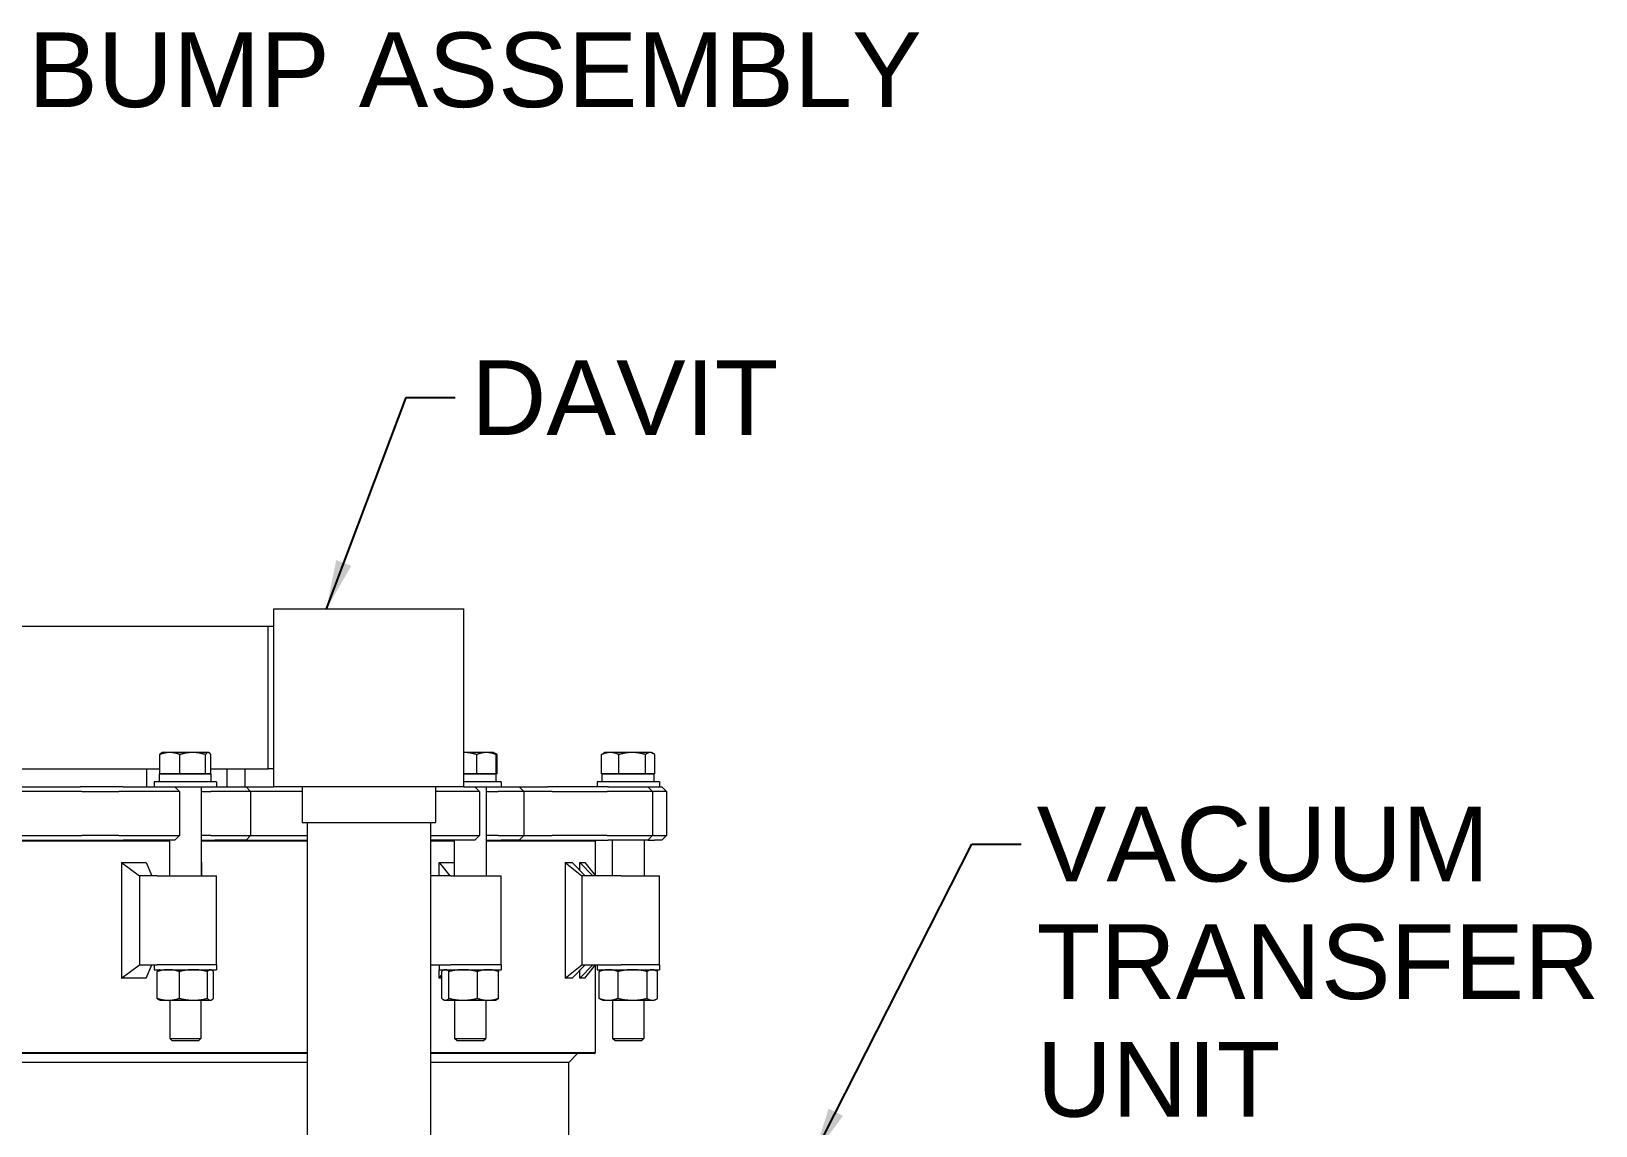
# Model space of a CAD drawing. Header units: inches. Extents: x 17 to 469, y 7 to 301.
# Drawn here: x 365.45 to 409.4, y 114.45 to 145.21 of the extents above; entities that cross this region are included whole.
import ezdxf

# ---------------------------------------------------------------- set-up
doc = ezdxf.new("R2010")
doc.units = ezdxf.units.IN
doc.header["$LTSCALE"] = 14
doc.header["$MEASUREMENT"] = 0
for name, color, linetype, lineweight in [('Symbol', 7, 'Continuous', 25), ('Symbol (ANSI)', 7, 'Continuous', 25), ('Visible (ANSI)', 7, 'Continuous', 50)]:
    doc.layers.add(name, color=color, linetype=linetype, lineweight=lineweight)
doc.styles.add('MEMCOR Medium', font='arial.ttf')
doc.styles.add('Standard D-E', font='arial.ttf')
doc.dimstyles.new('Default (ANSI)$7', dxfattribs={"dimscale": 14, "dimtxt": 0.15, "dimasz": 0.098425, "dimexe": 0.125, "dimexo": 0.0625, "dimgap": 0.031496, "dimtad": 0, "dimtih": 1, "dimtoh": 1, "dimdec": 4, "dimrnd": 1e-08, "dimzin": 3, "dimdsep": 46, "dimlunit": 5, "dimtxsty": 'MEMCOR Medium', "dimcen": 0.09, "dimdle": 0.393701, "dimclrd": 256, "dimclre": 256, "dimclrt": 256, "dimadec": 0, "dimazin": 1, "dimtfac": 0.8, "dimtofl": 0, "dimtmove": 0, "dimatfit": 3, "dimfxl": 1, "dimfrac": 1, "dimtolj": 1, "dimtzin": 4, "dimlwd": -1, "dimlwe": -1, "dimarcsym": 0})
doc.dimstyles.new('Default D-E$7', dxfattribs={"dimscale": 14, "dimtxt": 0.15, "dimasz": 0.098425, "dimexe": 0.125, "dimexo": 0.0625, "dimgap": 0.031496, "dimtad": 0, "dimtih": 1, "dimtoh": 1, "dimrnd": 1e-08, "dimzin": 4, "dimdsep": 46, "dimtxsty": 'Standard D-E', "dimcen": 0.09, "dimdle": 0.393701, "dimclrd": 256, "dimclre": 256, "dimclrt": 256, "dimadec": 0, "dimazin": 1, "dimtfac": 1, "dimtofl": 0, "dimtmove": 0, "dimatfit": 3, "dimfxl": 1, "dimtolj": 1, "dimtzin": 4, "dimlwd": -1, "dimlwe": -1, "dimarcsym": 0})

msp = doc.modelspace()

# ---------------------------------------------------------------- linework, layer by layer
at = {"layer": 'Visible (ANSI)', "linetype": 'Continuous', "lineweight": 18}
for p, q in [((372.264641, 128.979368), (373.046091, 128.979368)), ((372.264641, 123.979368), (372.264641, 128.979368)), ((373.046091, 128.979368), (376.265709, 128.979368)), ((376.265709, 128.979368), (377.238724, 128.979368)), ((377.238724, 128.979368), (377.601569, 128.979368)), ((377.601569, 128.979368), (377.607105, 128.979368)), ((377.607105, 123.979368), (377.607105, 128.979368)), ((372.107337, 128.479368), (353.267566, 128.479368)), ((372.264641, 128.479368), (372.107337, 128.479368)), ((372.107337, 124.479368), (372.107337, 128.479368)), ((369.060956, 124.338997), (369.060956, 124.884405)), ((369.1236, 124.942997), (369.109987, 124.935138)), ((369.344297, 124.942997), (369.1236, 124.942997)), ((369.986961, 124.942997), (369.344297, 124.942997)), ((369.627639, 124.338997), (369.627639, 124.884405)), ((370.422264, 124.942997), (369.986961, 124.942997)), ((370.346283, 124.338997), (370.346283, 124.884405)), ((370.4356, 124.942997), (370.422264, 124.942997)), ((370.4356, 124.942997), (370.449213, 124.935138)), ((370.498245, 124.338997), (370.498245, 124.884405)), ((378.238571, 124.942997), (377.607105, 124.942997)), ((377.966777, 124.338997), (377.966777, 124.884405)), ((378.437711, 124.942997), (378.238571, 124.942997)), ((378.437711, 124.942997), (378.458212, 124.931161)), ((378.458212, 124.931161), (378.529704, 124.889885)), ((378.510364, 124.338997), (378.510364, 124.884405)), ((378.539005, 124.338997), (378.539005, 124.884405)), ((381.476243, 124.338997), (381.476243, 124.884405)), ((381.566548, 124.942997), (381.523804, 124.918319)), ((381.718962, 124.942997), (381.566548, 124.942997)), ((382.334834, 124.942997), (381.718962, 124.942997)), ((381.961681, 124.338997), (381.961681, 124.884405)), ((382.838419, 124.942997), (382.334834, 124.942997)), ((382.707986, 124.338997), (382.707986, 124.884405)), ((382.878548, 124.942997), (382.838419, 124.942997)), ((382.878548, 124.942997), (382.921291, 124.918319)), ((382.968852, 124.338997), (382.968852, 124.884405)), ((360.552497, 124.479368), (369.060956, 124.479368)), ((368.685337, 124.479368), (368.685337, 123.979368)), ((370.498245, 124.479368), (372.107337, 124.479368)), ((370.959276, 123.979368), (370.959276, 124.479368)), ((371.460689, 123.979368), (371.460689, 124.479368)), ((372.264641, 124.479368), (372.107337, 124.479368)), ((362.229541, 123.979368), (366.825245, 123.979368)), ((367.59993, 123.979368), (366.825245, 123.979368)), ((368.02975, 123.979368), (367.59993, 123.979368)), ((368.02975, 123.979368), (369.156437, 123.979368)), ((370.6546, 124.119993), (368.9046, 124.119993)), ((368.9046, 124.119993), (368.9046, 123.979368)), ((369.0501, 124.338993), (370.5091, 124.338993)), ((369.0501, 124.119993), (369.0501, 124.338993)), ((369.344297, 124.338997), (369.060956, 124.338997)), ((369.1236, 124.338997), (369.1236, 124.338993)), ((369.156437, 123.979368), (369.417178, 123.979368)), ((369.627639, 124.338997), (369.344297, 124.338997)), ((369.417178, 123.979368), (369.488571, 123.979368)), ((369.488571, 123.979368), (369.618571, 123.849368)), ((369.488571, 123.979368), (370.610677, 123.979368)), ((369.986961, 124.338997), (369.627639, 124.338997)), ((370.346283, 124.338997), (369.986961, 124.338997)), ((370.2271, 123.979368), (370.2271, 121.479368)), ((370.422264, 124.338997), (370.346283, 124.338997)), ((370.498245, 124.338997), (370.422264, 124.338997)), ((370.4356, 124.338997), (370.4356, 124.338993)), ((370.5091, 124.119993), (370.5091, 124.338993)), ((370.611908, 123.979368), (370.610677, 123.979368)), ((370.611908, 123.979368), (370.775497, 123.979368)), ((370.6546, 124.119993), (370.6546, 123.979368)), ((370.775497, 123.979368), (371.026923, 123.979368)), ((371.026923, 123.979368), (371.485531, 123.979368)), ((371.485531, 123.979368), (372.264641, 123.979368)), ((371.485531, 123.979368), (371.615531, 123.849368)), ((373.046091, 123.979368), (372.264641, 123.979368)), ((376.265709, 123.979368), (373.046091, 123.979368)), ((373.060873, 123.979368), (373.060873, 122.979368)), ((377.238724, 123.979368), (376.265709, 123.979368)), ((376.810873, 123.979368), (376.810873, 122.979368)), ((377.601569, 123.979368), (377.238724, 123.979368)), ((377.607105, 123.979368), (377.601569, 123.979368)), ((377.966777, 124.338997), (377.607105, 124.338997)), ((377.607105, 124.338993), (378.511211, 124.338993)), ((378.656711, 124.119993), (377.607105, 124.119993)), ((377.607105, 123.979368), (377.696851, 123.979368)), ((377.696851, 123.979368), (377.882459, 123.979368)), ((377.882459, 123.979368), (377.911062, 123.979368)), ((377.911062, 123.979368), (378.041062, 123.849368)), ((377.911062, 123.979368), (378.656711, 123.979368)), ((378.238571, 124.338997), (377.966777, 124.338997)), ((378.229211, 123.979368), (378.229211, 121.479368)), ((378.510364, 124.338997), (378.238571, 124.338997)), ((378.437711, 124.338997), (378.437711, 124.338993)), ((378.539005, 124.338997), (378.510364, 124.338997)), ((378.511211, 124.119993), (378.511211, 124.338993)), ((378.656711, 124.119993), (378.656711, 123.979368)), ((378.656711, 123.979368), (378.822445, 123.979368)), ((378.822445, 123.979368), (378.991267, 123.979368)), ((378.991267, 123.979368), (379.158006, 123.979368)), ((379.158006, 123.979368), (379.960014, 123.979368)), ((379.158006, 123.979368), (379.288006, 123.849368)), ((380.694497, 123.979368), (379.960014, 123.979368)), ((381.660294, 123.979368), (380.694497, 123.979368)), ((383.097548, 124.119993), (381.347548, 124.119993)), ((381.347548, 124.119993), (381.347548, 123.979368)), ((381.718962, 124.338997), (381.476243, 124.338997)), ((381.493048, 124.338993), (382.952048, 124.338993)), ((381.493048, 124.119993), (381.493048, 124.338993)), ((381.566548, 124.338997), (381.566548, 124.338993)), ((381.660294, 123.979368), (382.692798, 123.979368)), ((381.961681, 124.338997), (381.718962, 124.338997)), ((382.334834, 124.338997), (381.961681, 124.338997)), ((382.707986, 124.338997), (382.334834, 124.338997)), ((382.692798, 123.979368), (382.766511, 123.979368)), ((382.838419, 124.338997), (382.707986, 124.338997)), ((382.766511, 123.979368), (382.770426, 123.979368)), ((382.770426, 123.979368), (382.900426, 123.849368)), ((382.770426, 123.979368), (383.097548, 123.979368)), ((382.968852, 124.338997), (382.838419, 124.338997)), ((382.878548, 124.338997), (382.878548, 124.338993)), ((382.952048, 124.119993), (382.952048, 124.338993)), ((383.097548, 124.119993), (383.097548, 123.979368)), ((383.097548, 123.979368), (383.101988, 123.979368)), ((383.101988, 123.979368), (383.15477, 123.979368)), ((383.15477, 123.979368), (383.168929, 123.979368)), ((383.168929, 123.979368), (383.298929, 123.849368)), ((366.867975, 123.849368), (362.244313, 123.849368)), ((366.867975, 123.849368), (367.482805, 123.849368)), ((367.482805, 123.849368), (367.912624, 123.849368)), ((369.207667, 123.849368), (367.912624, 123.849368)), ((369.469835, 123.849368), (369.207667, 123.849368)), ((369.618571, 123.849368), (369.469835, 123.849368)), ((369.618571, 123.849368), (369.618571, 122.609368)), ((370.2271, 123.849368), (370.494782, 123.849368)), ((370.835593, 123.849368), (370.494782, 123.849368)), ((371.088395, 123.849368), (370.835593, 123.849368)), ((371.615531, 123.849368), (371.088395, 123.849368)), ((373.060873, 123.849368), (371.615531, 123.849368)), ((371.615531, 123.849368), (371.615531, 122.609368)), ((377.794848, 123.849368), (376.810873, 123.849368)), ((377.981472, 123.849368), (377.794848, 123.849368)), ((378.041062, 123.849368), (377.981472, 123.849368)), ((378.041062, 123.849368), (378.041062, 122.609368)), ((378.229211, 123.849368), (378.570424, 123.849368)), ((378.926605, 123.849368), (378.570424, 123.849368)), ((379.096352, 123.849368), (378.926605, 123.849368)), ((379.288006, 123.849368), (379.096352, 123.849368)), ((380.082646, 123.849368), (379.288006, 123.849368)), ((379.288006, 123.849368), (379.288006, 122.609368)), ((380.082646, 123.849368), (380.66557, 123.849368)), ((380.66557, 123.849368), (381.631366, 123.849368)), ((382.818153, 123.849368), (381.631366, 123.849368)), ((382.892269, 123.849368), (382.818153, 123.849368)), ((382.900426, 123.849368), (382.892269, 123.849368)), ((382.900426, 123.849368), (382.928578, 123.849368)), ((382.900426, 123.849368), (382.900426, 122.609368)), ((383.229583, 123.849368), (382.928578, 123.849368)), ((383.282654, 123.849368), (383.229583, 123.849368)), ((383.298929, 123.849368), (383.282654, 123.849368)), ((383.298929, 123.849368), (383.298929, 122.609368)), ((373.060873, 122.979368), (376.810873, 122.979368)), ((373.200873, 122.979368), (373.200873, 112.479368)), ((376.670873, 122.979368), (376.670873, 112.479368)), ((369.3321, 122.448118), (360.248631, 122.448118)), ((361.909795, 122.479368), (367.170686, 122.479368)), ((362.244313, 122.609368), (366.867975, 122.609368)), ((367.482805, 122.609368), (366.867975, 122.609368)), ((367.170686, 122.479368), (367.59993, 122.479368)), ((367.912624, 122.609368), (367.482805, 122.609368)), ((367.59993, 122.479368), (368.02975, 122.479368)), ((367.912624, 122.609368), (369.207667, 122.609368)), ((369.156437, 122.479368), (368.02975, 122.479368)), ((369.417178, 122.479368), (369.156437, 122.479368)), ((369.207667, 122.609368), (369.469835, 122.609368)), ((369.3321, 122.479368), (369.3321, 121.479368)), ((369.488571, 122.479368), (369.417178, 122.479368)), ((369.469835, 122.609368), (369.618571, 122.609368)), ((369.488571, 122.479368), (369.618571, 122.609368)), ((370.494782, 122.609368), (370.2271, 122.609368)), ((370.2271, 122.479368), (370.611908, 122.479368)), ((373.200873, 122.448118), (370.2271, 122.448118)), ((370.494782, 122.609368), (370.835593, 122.609368)), ((370.775497, 122.479368), (370.611908, 122.479368)), ((371.026923, 122.479368), (370.775497, 122.479368)), ((370.835593, 122.609368), (371.088395, 122.609368)), ((371.485531, 122.479368), (371.026923, 122.479368)), ((371.088395, 122.609368), (371.615531, 122.609368)), ((371.485531, 122.479368), (371.615531, 122.609368)), ((371.485531, 122.479368), (373.200873, 122.479368)), ((371.615531, 122.609368), (373.200873, 122.609368)), ((376.670873, 122.609368), (377.794848, 122.609368)), ((377.696851, 122.479368), (376.670873, 122.479368)), ((377.334211, 122.448118), (376.670873, 122.448118)), ((377.334211, 122.479368), (377.334211, 121.479368)), ((377.882459, 122.479368), (377.696851, 122.479368)), ((377.794848, 122.609368), (377.981472, 122.609368)), ((377.911062, 122.479368), (377.882459, 122.479368)), ((377.911062, 122.479368), (378.041062, 122.609368)), ((377.981472, 122.609368), (378.041062, 122.609368)), ((378.570424, 122.609368), (378.229211, 122.609368)), ((378.229211, 122.479368), (378.651478, 122.479368)), ((381.299971, 122.448118), (378.229211, 122.448118)), ((378.570424, 122.609368), (378.926605, 122.609368)), ((378.822445, 122.479368), (378.651478, 122.479368)), ((378.991267, 122.479368), (378.822445, 122.479368)), ((378.926605, 122.609368), (379.096352, 122.609368)), ((379.158006, 122.479368), (378.991267, 122.479368)), ((379.096352, 122.609368), (379.288006, 122.609368)), ((379.158006, 122.479368), (379.288006, 122.609368)), ((379.158006, 122.479368), (380.160052, 122.479368)), ((379.288006, 122.609368), (380.082646, 122.609368)), ((380.66557, 122.609368), (380.082646, 122.609368)), ((380.160052, 122.479368), (380.694497, 122.479368)), ((381.631366, 122.609368), (380.66557, 122.609368)), ((380.694497, 122.479368), (381.660294, 122.479368)), ((381.268721, 122.479368), (381.299971, 122.448118)), ((381.299971, 121.484419), (381.299971, 122.448118)), ((381.631366, 122.609368), (382.818153, 122.609368)), ((382.692798, 122.479368), (381.660294, 122.479368)), ((381.775048, 122.479368), (381.775048, 121.479368)), ((382.670048, 122.479368), (382.670048, 121.479368)), ((382.766511, 122.479368), (382.692798, 122.479368)), ((382.770426, 122.479368), (382.766511, 122.479368)), ((382.770426, 122.479368), (382.900426, 122.609368)), ((382.770426, 122.479368), (382.957505, 122.479368)), ((382.818153, 122.609368), (382.892269, 122.609368)), ((382.892269, 122.609368), (382.900426, 122.609368)), ((382.928578, 122.609368), (382.900426, 122.609368)), ((382.928578, 122.609368), (383.229583, 122.609368)), ((383.101988, 122.479368), (382.957505, 122.479368)), ((383.15477, 122.479368), (383.101988, 122.479368)), ((383.168929, 122.479368), (383.15477, 122.479368)), ((383.168929, 122.479368), (383.298929, 122.609368)), ((383.229583, 122.609368), (383.282654, 122.609368)), ((383.282654, 122.609368), (383.298929, 122.609368)), ((367.98733, 121.85416), (367.98733, 118.604576)), ((367.98733, 121.85416), (368.683926, 121.85416)), ((367.98733, 121.85416), (368.495817, 121.479368)), ((368.683926, 121.85416), (368.838797, 121.479368)), ((370.2271, 121.85416), (370.239377, 121.85416)), ((370.239377, 121.85416), (370.2271, 121.826586)), ((370.239377, 121.479368), (370.239377, 121.85416)), ((376.911612, 121.85416), (377.209932, 121.479368)), ((376.911612, 121.479368), (376.911612, 121.85416)), ((376.911612, 121.85416), (377.334211, 121.85416)), ((380.447399, 121.85416), (380.447399, 118.604576)), ((380.447399, 121.85416), (380.64612, 121.85416)), ((380.447399, 121.85416), (380.914608, 121.479368)), ((380.64612, 121.85416), (381.009551, 121.479368)), ((380.864828, 121.85416), (381.232071, 121.479368)), ((380.864828, 121.628615), (380.864828, 121.85416)), ((380.864828, 121.85416), (381.003609, 121.85416)), ((381.003609, 121.85416), (381.30402, 121.479368)), ((368.991253, 121.479368), (368.495817, 121.479368)), ((368.495817, 121.479368), (368.495817, 118.979368)), ((368.991253, 121.479368), (370.6546, 121.479368)), ((370.6546, 118.979368), (370.6546, 121.479368)), ((377.236158, 121.479368), (376.670873, 121.479368)), ((377.236158, 121.479368), (378.656711, 121.479368)), ((378.656711, 118.979368), (378.656711, 121.479368)), ((382.027842, 121.479368), (380.914608, 121.479368)), ((380.914608, 121.479368), (380.914608, 118.979368)), ((382.027842, 121.479368), (383.097548, 121.479368)), ((383.097548, 118.979368), (383.097548, 121.479368)), ((367.98733, 118.604576), (368.495817, 118.979368)), ((368.495817, 118.979368), (368.991253, 118.979368)), ((368.683926, 118.604576), (368.838797, 118.979368)), ((368.9046, 118.979368), (368.9046, 118.838743)), ((368.9046, 118.838743), (370.6546, 118.838743)), ((370.6546, 118.979368), (368.991253, 118.979368)), ((370.6546, 118.979368), (368.991253, 118.979368)), ((368.99194, 118.03161), (368.99194, 118.786876)), ((369.0606, 118.838743), (369.04568, 118.831786)), ((369.613045, 118.03161), (369.613045, 118.786876)), ((370.400706, 118.03161), (370.400706, 118.786876)), ((370.4986, 118.838743), (370.513521, 118.831786)), ((370.567261, 118.03161), (370.567261, 118.786876)), ((370.6546, 118.979368), (370.6546, 118.838743)), ((376.670873, 118.979368), (377.236158, 118.979368)), ((376.906711, 118.979368), (376.906711, 118.838743)), ((376.906711, 118.838743), (378.656711, 118.838743)), ((376.911612, 118.604576), (376.911612, 118.838743)), ((376.911612, 118.604576), (376.983081, 118.694365)), ((376.983081, 118.03161), (376.983081, 118.786876)), ((377.062711, 118.838743), (377.040241, 118.828265)), ((377.185919, 118.03161), (377.185919, 118.786876)), ((378.656711, 118.979368), (377.236158, 118.979368)), ((378.656711, 118.979368), (377.236158, 118.979368)), ((377.98455, 118.03161), (377.98455, 118.786876)), ((378.500711, 118.838743), (378.523181, 118.828265)), ((378.580342, 118.03161), (378.580342, 118.786876)), ((378.656711, 118.979368), (378.656711, 118.838743)), ((380.447399, 118.604576), (380.914608, 118.979368)), ((380.64612, 118.604576), (381.009551, 118.979368)), ((380.864828, 118.604576), (381.232071, 118.979368)), ((380.864828, 118.604576), (380.864828, 118.830121)), ((380.914608, 118.979368), (382.027842, 118.979368)), ((381.003609, 118.604576), (381.30402, 118.979368)), ((381.299971, 116.510618), (381.299971, 118.974317)), ((381.347548, 118.979368), (381.347548, 118.838743)), ((381.347548, 118.838743), (383.097548, 118.838743)), ((381.404571, 118.03161), (381.404571, 118.786876)), ((381.503548, 118.838743), (381.4567, 118.816897)), ((381.936629, 118.03161), (381.936629, 118.786876)), ((383.097548, 118.979368), (382.027842, 118.979368)), ((383.097548, 118.979368), (382.027842, 118.979368)), ((382.754606, 118.03161), (382.754606, 118.786876)), ((382.941548, 118.838743), (382.988396, 118.816897)), ((383.040525, 118.03161), (383.040525, 118.786876)), ((383.097548, 118.979368), (383.097548, 118.838743)), ((368.683926, 118.604576), (367.98733, 118.604576)), ((376.983081, 118.604576), (376.911612, 118.604576)), ((380.64612, 118.604576), (380.447399, 118.604576)), ((381.003609, 118.604576), (380.864828, 118.604576)), ((369.0606, 117.979743), (369.04568, 117.986701)), ((369.0606, 117.979743), (369.302492, 117.979743)), ((369.302492, 117.979743), (370.006875, 117.979743)), ((369.3421, 117.979743), (369.3421, 116.905108)), ((370.006875, 117.979743), (370.483983, 117.979743)), ((370.2171, 117.979743), (370.2171, 116.905108)), ((370.483983, 117.979743), (370.4986, 117.979743)), ((370.4986, 117.979743), (370.513521, 117.986701)), ((377.062711, 117.979743), (377.040241, 117.990221)), ((377.062711, 117.979743), (377.0845, 117.979743)), ((377.0845, 117.979743), (377.585235, 117.979743)), ((377.344211, 117.979743), (377.344211, 116.905108)), ((377.585235, 117.979743), (378.282446, 117.979743)), ((378.219211, 117.979743), (378.219211, 116.905108)), ((378.282446, 117.979743), (378.500711, 117.979743)), ((378.500711, 117.979743), (378.523181, 117.990221)), ((381.503548, 117.979743), (381.4567, 118.001589)), ((381.503548, 117.979743), (381.6706, 117.979743)), ((381.6706, 117.979743), (382.345617, 117.979743)), ((381.785048, 117.979743), (381.785048, 116.905108)), ((382.345617, 117.979743), (382.897565, 117.979743)), ((382.660048, 117.979743), (382.660048, 116.905108)), ((382.897565, 117.979743), (382.941548, 117.979743)), ((382.941548, 117.979743), (382.988396, 118.001589)), ((338.3023, 116.510618), (373.200873, 116.510618)), ((373.200873, 116.479368), (338.333585, 116.479368)), ((369.3421, 116.905108), (370.2171, 116.905108)), ((369.410262, 116.838993), (369.3421, 116.905108)), ((370.148939, 116.838993), (369.410262, 116.838993)), ((370.148939, 116.838993), (370.2171, 116.905108)), ((376.670873, 116.510618), (381.299971, 116.510618)), ((381.268721, 116.479368), (376.670873, 116.479368)), ((377.344211, 116.905108), (378.219211, 116.905108)), ((377.412372, 116.838993), (377.344211, 116.905108)), ((378.15105, 116.838993), (377.412372, 116.838993)), ((378.15105, 116.838993), (378.219211, 116.905108)), ((380.551593, 116.229368), (380.801593, 116.479368)), ((381.268721, 116.479368), (381.299971, 116.510618)), ((381.785048, 116.905108), (382.660048, 116.905108)), ((381.853209, 116.838993), (381.785048, 116.905108)), ((382.591887, 116.838993), (381.853209, 116.838993)), ((382.591887, 116.838993), (382.660048, 116.905108)), ((373.200873, 116.229368), (359.802942, 116.229368)), ((380.551593, 116.229368), (376.670873, 116.229368)), ((380.551593, 108.729368), (380.551593, 116.229368))]:
    msp.add_line(p, q, dxfattribs=at)
for points, weights in [([(369.344297, 124.942997), (369.212798, 124.942997), (369.060956, 124.884405)], [1, 1.0379548493, 1]), ([(369.060956, 124.884405), (369.086981, 124.921855), (369.109987, 124.935138)], [1, 1.02393148143, 1.01768416811]), ([(369.627639, 124.884405), (369.475797, 124.942997), (369.344297, 124.942997)], [1, 1.0379548493, 1]), ([(369.986961, 124.942997), (369.820199, 124.942997), (369.627639, 124.884405)], [1, 1.0379548493, 1]), ([(370.346283, 124.884405), (370.153723, 124.942997), (369.986961, 124.942997)], [1, 1.0379548493, 1]), ([(370.422264, 124.942997), (370.387001, 124.942997), (370.346283, 124.884405)], [1, 1.0379548493, 1]), ([(370.498245, 124.884405), (370.457527, 124.942997), (370.422264, 124.942997)], [1, 1.0379548493, 1]), ([(377.966777, 124.884405), (377.774032, 124.942248), (377.607105, 124.942987)], [1, 1.03745127162, 1.00099379262]), ([(378.238571, 124.942997), (378.112431, 124.942997), (377.966777, 124.884405)], [1, 1.0379548493, 1]), ([(378.510364, 124.884405), (378.364711, 124.942997), (378.238571, 124.942997)], [1, 1.0379548493, 1]), ([(378.458212, 124.931161), (378.482816, 124.916956), (378.510364, 124.884405)], [1.01881446199, 1.0207360069, 1]), ([(378.539005, 124.884405), (378.508818, 124.902543), (378.480734, 124.914872)], [1, 1.01144896086, 1.01599083569]), ([(381.718962, 124.942997), (381.606316, 124.942997), (381.476243, 124.884405)], [1, 1.0379548493, 1]), ([(381.476243, 124.884405), (381.500983, 124.905143), (381.523804, 124.918319)], [1, 1.01311213731, 1.01716466047]), ([(381.961681, 124.884405), (381.831609, 124.942997), (381.718962, 124.942997)], [1, 1.0379548493, 1]), ([(382.334834, 124.942997), (382.161653, 124.942997), (381.961681, 124.884405)], [1, 1.0379548493, 1]), ([(382.707986, 124.884405), (382.508014, 124.942997), (382.334834, 124.942997)], [1, 1.0379548493, 1]), ([(382.838419, 124.942997), (382.777885, 124.942997), (382.707986, 124.884405)], [1, 1.0379548493, 1]), ([(382.968852, 124.884405), (382.898953, 124.942997), (382.838419, 124.942997)], [1, 1.0379548493, 1]), ([(369.302492, 118.838743), (369.158364, 118.838743), (368.99194, 118.786876)], [1, 1.0379548493, 1]), ([(368.99194, 118.786876), (369.020464, 118.820027), (369.04568, 118.831786)], [1, 1.02393148143, 1.01768416811]), ([(369.613045, 118.786876), (369.44662, 118.838743), (369.302492, 118.838743)], [1, 1.0379548493, 1]), ([(370.006875, 118.838743), (369.824098, 118.838743), (369.613045, 118.786876)], [1, 1.0379548493, 1]), ([(370.400706, 118.786876), (370.189653, 118.838743), (370.006875, 118.838743)], [1, 1.0379548493, 1]), ([(370.483983, 118.838743), (370.445334, 118.838743), (370.400706, 118.786876)], [1, 1.0379548493, 1]), ([(370.567261, 118.786876), (370.522633, 118.838743), (370.483983, 118.838743)], [1, 1.0379548493, 1]), ([(377.0845, 118.838743), (377.037431, 118.838743), (376.983081, 118.786876)], [1, 1.0379548493, 1]), ([(377.185919, 118.786876), (377.131569, 118.838743), (377.0845, 118.838743)], [1, 1.0379548493, 1]), ([(377.585235, 118.838743), (377.399912, 118.838743), (377.185919, 118.786876)], [1, 1.0379548493, 1]), ([(377.98455, 118.786876), (377.770557, 118.838743), (377.585235, 118.838743)], [1, 1.0379548493, 1]), ([(378.282446, 118.838743), (378.144192, 118.838743), (377.98455, 118.786876)], [1, 1.0379548493, 1]), ([(378.580342, 118.786876), (378.4207, 118.838743), (378.282446, 118.838743)], [1, 1.0379548493, 1]), ([(378.523181, 118.828265), (378.550147, 118.815691), (378.580342, 118.786876)], [1.01881446199, 1.0207360069, 1]), ([(381.6706, 118.838743), (381.547135, 118.838743), (381.404571, 118.786876)], [1, 1.0379548493, 1]), ([(381.404571, 118.786876), (381.431686, 118.805234), (381.4567, 118.816897)], [1, 1.01311213731, 1.01716466047]), ([(381.936629, 118.786876), (381.794064, 118.838743), (381.6706, 118.838743)], [1, 1.0379548493, 1]), ([(382.345617, 118.838743), (382.155805, 118.838743), (381.936629, 118.786876)], [1, 1.0379548493, 1]), ([(382.754606, 118.786876), (382.53543, 118.838743), (382.345617, 118.838743)], [1, 1.0379548493, 1]), ([(382.897565, 118.838743), (382.831218, 118.838743), (382.754606, 118.786876)], [1, 1.0379548493, 1]), ([(383.040525, 118.786876), (382.963913, 118.838743), (382.897565, 118.838743)], [1, 1.0379548493, 1]), ([(369.04568, 117.986701), (369.020464, 117.998459), (368.99194, 118.03161)], [1.01768416811, 1.02393148143, 1]), ([(368.99194, 118.03161), (369.158364, 117.979743), (369.302492, 117.979743)], [1, 1.0379548493, 1]), ([(369.302492, 117.979743), (369.44662, 117.979743), (369.613045, 118.03161)], [1, 1.0379548493, 1]), ([(369.613045, 118.03161), (369.824098, 117.979743), (370.006875, 117.979743)], [1, 1.0379548493, 1]), ([(370.006875, 117.979743), (370.189653, 117.979743), (370.400706, 118.03161)], [1, 1.0379548493, 1]), ([(370.400706, 118.03161), (370.445334, 117.979743), (370.483983, 117.979743)], [1, 1.0379548493, 1]), ([(370.483983, 117.979743), (370.522633, 117.979743), (370.567261, 118.03161)], [1, 1.0379548493, 1]), ([(376.983081, 118.03161), (377.037431, 117.979743), (377.0845, 117.979743)], [1, 1.0379548493, 1]), ([(377.0845, 117.979743), (377.131569, 117.979743), (377.185919, 118.03161)], [1, 1.0379548493, 1]), ([(377.185919, 118.03161), (377.399912, 117.979743), (377.585235, 117.979743)], [1, 1.0379548493, 1]), ([(377.585235, 117.979743), (377.770557, 117.979743), (377.98455, 118.03161)], [1, 1.0379548493, 1]), ([(377.98455, 118.03161), (378.144192, 117.979743), (378.282446, 117.979743)], [1, 1.0379548493, 1]), ([(378.282446, 117.979743), (378.4207, 117.979743), (378.580342, 118.03161)], [1, 1.0379548493, 1]), ([(378.580342, 118.03161), (378.550147, 118.002796), (378.523181, 117.990221)], [1, 1.0207360069, 1.01881446199]), ([(381.4567, 118.001589), (381.431686, 118.013253), (381.404571, 118.03161)], [1.01716466047, 1.01311213731, 1]), ([(381.404571, 118.03161), (381.547135, 117.979743), (381.6706, 117.979743)], [1, 1.0379548493, 1]), ([(381.6706, 117.979743), (381.794064, 117.979743), (381.936629, 118.03161)], [1, 1.0379548493, 1]), ([(381.936629, 118.03161), (382.155805, 117.979743), (382.345617, 117.979743)], [1, 1.0379548493, 1]), ([(382.345617, 117.979743), (382.53543, 117.979743), (382.754606, 118.03161)], [1, 1.0379548493, 1]), ([(382.754606, 118.03161), (382.831218, 117.979743), (382.897565, 117.979743)], [1, 1.0379548493, 1]), ([(382.897565, 117.979743), (382.963913, 117.979743), (383.040525, 118.03161)], [1, 1.0379548493, 1])]:
    msp.add_rational_spline(points, weights, degree=2, dxfattribs=at)

# ---------------------------------------------------------------- texts
at = {"layer": 'Symbol', "insert": (365.363233, 145.180507), "char_height": 2.10000007, "width": 25.11356797, "attachment_point": 1, "style": 'Standard D-E'}
msp.add_mtext('\\fArial|b0|i0;BUMP ASSEMBLY', dxfattribs=at)
at = {"layer": 'Symbol (ANSI)', "insert": (377.804537, 135.967037), "char_height": 2.10000007, "width": 8.64169288, "attachment_point": 1, "style": 'MEMCOR Medium'}
msp.add_mtext('\\fArial|b0|i0;DAVIT', dxfattribs=at)
at = {"layer": 'Symbol (ANSI)', "insert": (393.698392, 123.417947), "char_height": 2.10000007, "width": 15.81562617, "attachment_point": 1, "line_spacing_factor": 0.944221, "style": 'MEMCOR Medium'}
msp.add_mtext('\\fArial|b0|i0;VACUUM\\P\\fArial|b0|i0;TRANSFER\\P\\fArial|b0|i0;UNIT', dxfattribs=at)

# ---------------------------------------------------------------- leaders
at = {"layer": 'Symbol', "annotation_type": 0, "has_hookline": 1, "hookline_direction": 0, "text_width": 24.869101}
msp.add_leader([(359.801131, 132.744368), (363.544335, 144.130507), (364.922288, 144.130507)], dimstyle='Default D-E$7', override={"dimtad": 0}, dxfattribs=at)
at = {"layer": 'Symbol (ANSI)', "annotation_type": 0, "has_hookline": 1, "hookline_direction": 0}
for points, text_width in [([(373.743995, 128.979368), (375.985639, 134.917037), (377.363592, 134.917037)], 8.354161), ([(387.429762, 113.604368), (391.879495, 122.367947), (393.257447, 122.367947)], 15.704162)]:
    msp.add_leader(points, dimstyle='Default (ANSI)$7', override={"dimtad": 0}, dxfattribs=dict(at, text_width=text_width))

doc.saveas('drawing.dxf')
